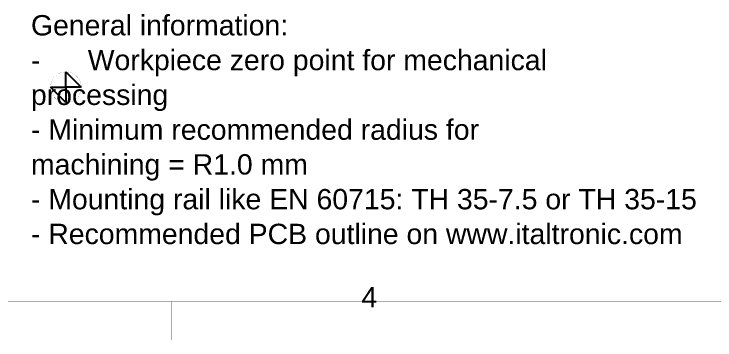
# Model space of a CAD drawing. Header units: inches. Extents: x 0 to 35.2, y -0.7 to 15.9.
# Drawn here: x 26.58 to 30.172, y -0.729 to 0.942 of the extents above; entities that cross this region are included whole.
import ezdxf

# ---------------------------------------------------------------- set-up
doc = ezdxf.new("R2010")
doc.units = ezdxf.units.IN
doc.header["$MEASUREMENT"] = 0
doc.layers.add('Board Outline', color=216, linetype='Continuous')
doc.layers.add('Dimensions', color=6, linetype='Continuous')
doc.styles.add('Arial', font='', dxfattribs={"height": 0.2})
doc.styles.get('Arial').set_extended_font_data('Arial')

msp = doc.modelspace()

# ---------------------------------------------------------------- linework, layer by layer
at = {"layer": 'Board Outline'}
for p, q in [((26.8457, 0.6454), (26.9245, 0.5667)), ((26.8457, 0.5667), (26.8457, 0.6454)), ((26.8457, 0.4879), (26.767, 0.5667)), ((26.767, 0.5667), (26.8457, 0.5667)), ((26.9245, 0.5667), (26.8457, 0.5667)), ((26.8457, 0.5667), (26.8457, 0.4879))]:
    msp.add_line(p, q, dxfattribs=at)
for points, const_width in [([(26.9245, 0.5667, 1), (26.767, 0.5667, 1)], 0.0005), ([(26.7669, 0.5667, 1), (26.7671, 0.5667, 1)], 0.00025), ([(26.9243, 0.5667, 1), (26.9246, 0.5667, 1)], 0.00025)]:
    msp.add_lwpolyline(points, format="xyb", close=True, dxfattribs=dict(at, const_width=const_width))
at = {"layer": 'Dimensions', "const_width": 0.00025}
for points in [[(26.8456, 0.6454, 1), (26.8458, 0.6454, 1)], [(26.7669, 0.5667, 1), (26.7671, 0.5667, 1)], [(26.9243, 0.5667, 1), (26.9246, 0.5667, 1)], [(26.8456, 0.4879, 1), (26.8458, 0.4879, 1)], [(27.3869, -0.5315, 1), (27.3871, -0.5315, 1)], [(29.3357, -0.5315, 1), (29.336, -0.5315, 1)], [(27.3869, -0.7283, 1), (27.3871, -0.7283, 1)], [(29.3357, -0.7283, 1), (29.336, -0.7283, 1)]]:
    msp.add_lwpolyline(points, format="xyb", close=True, dxfattribs=at)
at = {"layer": 'Dimensions', "const_width": 0.0005}
for points in [[(26.8457, 0.4879), (26.8457, 0.6454)], [(26.767, 0.5667), (26.9245, 0.5667)], [(11.9933, -0.5315), (34.9854, -0.5315)], [(27.387, -0.7283), (27.387, -0.5315)], [(29.3358, -0.7283), (29.3358, -0.5315)]]:
    msp.add_lwpolyline(points, dxfattribs=at)

# ---------------------------------------------------------------- texts
at = {"layer": 'Dimensions', "style": 'Arial'}
for s, height, p in [('General information:', 0.104167, (26.6665, 0.8324)), ('-      Workpiece zero point for mechanical', 0.104167, (26.6665, 0.6542)), ('processing', 0.10417, (26.6665, 0.4759)), ('- Minimum recommended radius for', 0.104167, (26.6665, 0.2976)), ('machining = R1.0 mm', 0.104167, (26.6665, 0.1194)), ('- Mounting rail like EN 60715: TH 35-7.5 or TH 35-15', 0.104167, (26.6665, -0.0589)), ('- Recommended PCB outline on www.italtronic.com', 0.104167, (26.6665, -0.2371)), ('4', 0.1042, (28.3604, -0.5615))]:
    msp.add_text(s, height=height, dxfattribs=at).set_placement(p)

doc.saveas('drawing.dxf')
